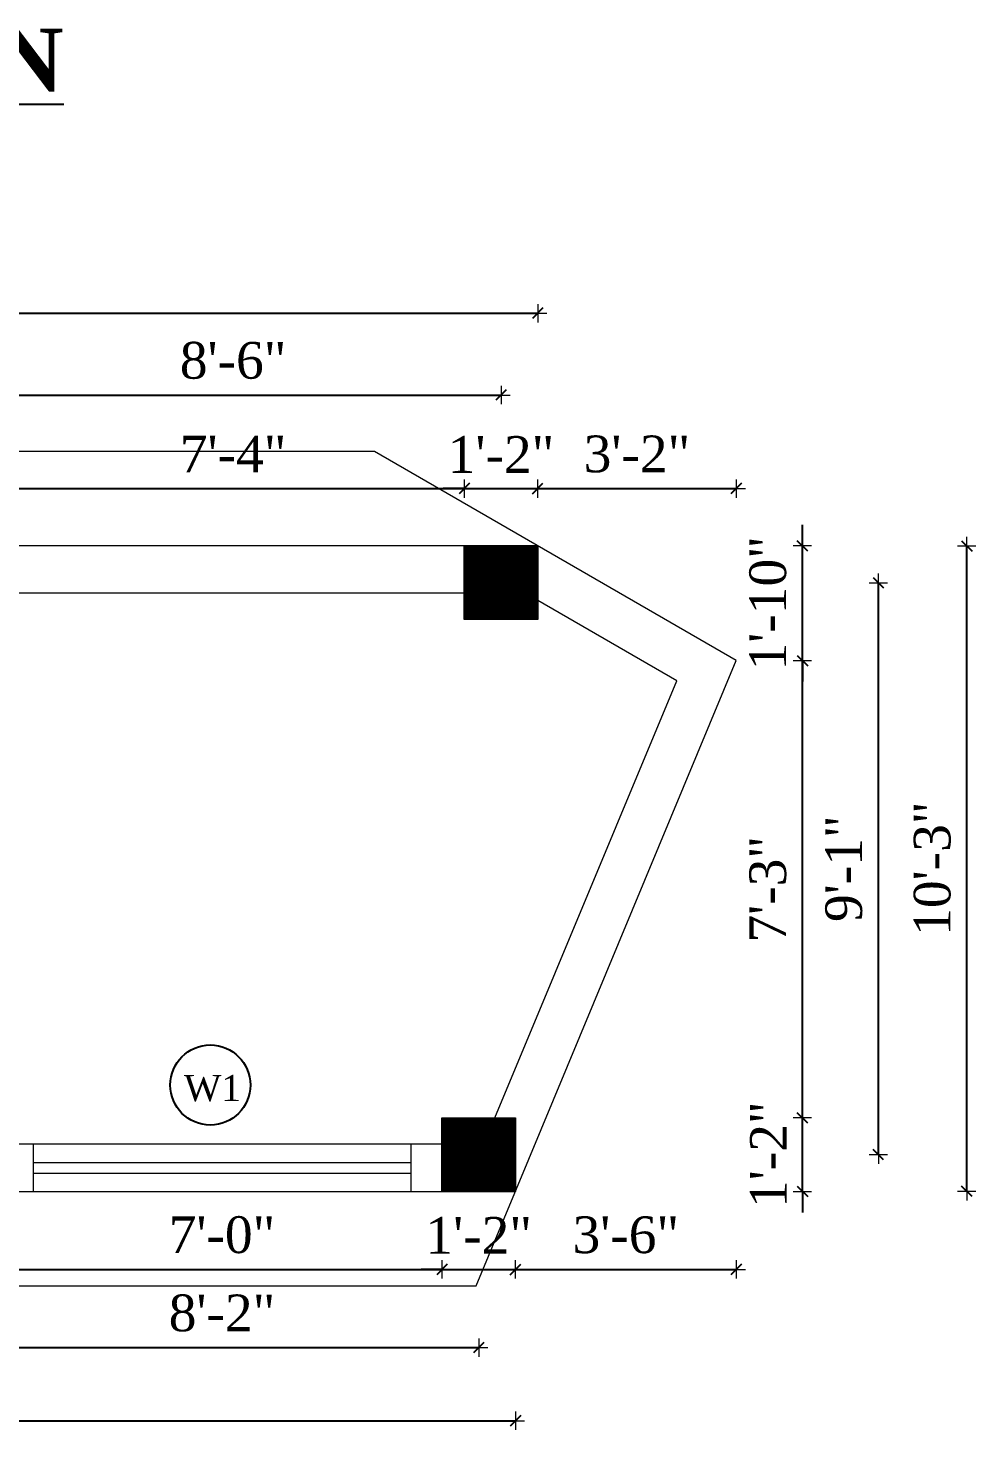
# Model space of a CAD drawing. Header units: inches. Extents: x 20273 to 41102, y -4696 to -1121.
# Drawn here: x 30463.6 to 30644.2, y -3512.9 to -3245.8 of the extents above; entities that cross this region are included whole.
import ezdxf

# ---------------------------------------------------------------- set-up
doc = ezdxf.new("R2010")
doc.units = ezdxf.units.IN
doc.header["$LTSCALE"] = 5
doc.header["$MEASUREMENT"] = 0
doc.layers.add('A-WALL', color=7, linetype='Continuous', lineweight=9)
doc.layers.add('Dimension', color=7, linetype='Continuous', lineweight=18)
doc.layers.add('dim line', color=7, linetype='Continuous', lineweight=15, true_color=0xfab2b2)
doc.layers.add('TEXT', color=6, linetype='Continuous')
doc.styles.add('ordinary', font='times.ttf')
doc.dimstyles.new('Copy of 96', dxfattribs={"dimtxt": 7, "dimasz": 4, "dimexe": 0.5, "dimexo": 0.5, "dimgap": 3, "dimtad": 1, "dimdec": 1, "dimzin": 11, "dimdsep": 46, "dimlunit": 4, "dimtxsty": 'ordinary', "dimblk": 'OBLIQUE', "dimcen": 0.09, "dimse1": 1, "dimse2": 1, "dimclrt": 6, "dimazin": 0, "dimtfac": 1, "dimtdec": 1, "dimtix": 1, "dimtmove": 2, "dimatfit": 3, "dimldrblk": 'leader', "dimfxl": 0.5, "dimfxlon": 1, "dimtolj": 1, "dimtzin": 0, "dimarcsym": 0})
pattern_1 = [(45, (4083.21402, 320.16556), (-0.08838834765, 0.08838834765), [])]

# ---------------------------------------------------------------- blocks, each defined once
blk = doc.blocks.new('oblique')
at = {"color": 0, "lineweight": -2}
blk.add_line((0.25, 0.25), (-0.25, -0.25), dxfattribs=at)
at = {"layer": 'dim line', "lineweight": 9}
for p, q in [((-0.4375, 0), (0.4375, 0)), ((0, 0.4375), (0, -0.4375))]:
    blk.add_line(p, q, dxfattribs=at)
blk = doc.blocks.new('*D371')
at = {"layer": 'A-WALL', "color": 0, "lineweight": -2, "ltscale": 5, "transparency": 16777216}
blk.add_line((30458.6, -3482.31), (30542.47, -3482.31), dxfattribs=at)
at = {"layer": 'Defpoints', "color": 0, "ltscale": 5, "transparency": 16777216}
for p in [(30458.6, -3467.44), (30542.47, -3467.44), (30542.47, -3482.31)]:
    blk.add_point(p, dxfattribs=at)
at = {"layer": 'A-WALL', "color": 0, "lineweight": -2, "ltscale": 5, "transparency": 16777216, "xscale": 4, "yscale": 4, "zscale": 4, "rotation": 180}
blk.add_blockref('oblique', (30458.6, -3482.31), dxfattribs=at)
at = {"layer": 'A-WALL', "color": 0, "lineweight": -2, "ltscale": 5, "transparency": 16777216, "xscale": 4, "yscale": 4, "zscale": 4}
blk.add_blockref('oblique', (30542.47, -3482.31), dxfattribs=at)
at = {"layer": 'A-WALL', "color": 6, "ltscale": 5, "transparency": 16777216, "insert": (30500.54, -3475.74), "char_height": 7, "attachment_point": 5, "style": 'ordinary'}
blk.add_mtext('\\A1;7\'-0"', dxfattribs=at)
blk = doc.blocks.new('_OBLIQUE')
at = {"color": 0, "linetype": 'ByBlock'}
blk.add_line((-0.5, -0.5), (0.5, 0.5), dxfattribs=at)
blk = doc.blocks.new('leader')
at = {"layer": 'Dimension'}
for p, q in [((0, -4.328), (0, 4.328)), ((-4.424, 0), (4.424, 0))]:
    blk.add_line(p, q, dxfattribs=at)
blk = doc.blocks.new('*D372')
at = {"layer": 'A-WALL', "color": 0, "lineweight": -2, "ltscale": 5, "transparency": 16777216}
for p, q in [((30542.47, -3482.31), (30538.47, -3482.31)), ((30542.47, -3482.31), (30556.47, -3482.31)), ((30556.47, -3482.31), (30560.47, -3482.31))]:
    blk.add_line(p, q, dxfattribs=at)
at = {"layer": 'Defpoints', "color": 0, "ltscale": 5, "transparency": 16777216}
for p in [(30542.47, -3467.44), (30556.47, -3467.44), (30556.47, -3482.31)]:
    blk.add_point(p, dxfattribs=at)
at = {"layer": 'A-WALL', "color": 0, "lineweight": -2, "ltscale": 5, "transparency": 16777216, "xscale": 4, "yscale": 4, "zscale": 4}
blk.add_blockref('oblique', (30542.47, -3482.31), dxfattribs=at)
at = {"layer": 'A-WALL', "color": 0, "lineweight": -2, "ltscale": 5, "transparency": 16777216, "xscale": 4, "yscale": 4, "zscale": 4, "rotation": 180}
blk.add_blockref('oblique', (30556.47, -3482.31), dxfattribs=at)
at = {"layer": 'A-WALL', "color": 6, "ltscale": 5, "transparency": 16777216, "insert": (30549.47, -3475.81), "char_height": 7, "attachment_point": 5, "style": 'ordinary'}
blk.add_mtext('\\A1;1\'-2"', dxfattribs=at)
blk = doc.blocks.new('*D379')
at = {"layer": 'A-WALL', "color": 0, "lineweight": -2, "ltscale": 5, "transparency": 16777216}
blk.add_line((30451.6, -3497.21), (30549.47, -3497.21), dxfattribs=at)
at = {"layer": 'Defpoints', "color": 0, "ltscale": 5, "transparency": 16777216}
for p in [(30451.6, -3460.44), (30549.47, -3460.44), (30549.47, -3497.21)]:
    blk.add_point(p, dxfattribs=at)
at = {"layer": 'A-WALL', "color": 0, "lineweight": -2, "ltscale": 5, "transparency": 16777216, "xscale": 4, "yscale": 4, "zscale": 4, "rotation": 180}
blk.add_blockref('oblique', (30451.6, -3497.21), dxfattribs=at)
at = {"layer": 'A-WALL', "color": 0, "lineweight": -2, "ltscale": 5, "transparency": 16777216, "xscale": 4, "yscale": 4, "zscale": 4}
blk.add_blockref('oblique', (30549.47, -3497.21), dxfattribs=at)
at = {"layer": 'A-WALL', "color": 6, "ltscale": 5, "transparency": 16777216, "insert": (30500.54, -3490.64), "char_height": 7, "attachment_point": 5, "style": 'ordinary'}
blk.add_mtext('\\A1;8\'-2"', dxfattribs=at)
blk = doc.blocks.new('*D364')
at = {"layer": 'A-WALL', "color": 0, "lineweight": -2, "ltscale": 5, "transparency": 16777216}
blk.add_line((30203.6, -3511.15), (30556.47, -3511.15), dxfattribs=at)
at = {"layer": 'Defpoints', "color": 0, "ltscale": 5, "transparency": 16777216}
for p in [(30203.6, -3467.44), (30556.47, -3467.44), (30556.47, -3511.15)]:
    blk.add_point(p, dxfattribs=at)
at = {"layer": 'A-WALL', "color": 0, "lineweight": -2, "ltscale": 5, "transparency": 16777216, "xscale": 4, "yscale": 4, "zscale": 4, "rotation": 180}
blk.add_blockref('oblique', (30203.6, -3511.15), dxfattribs=at)
at = {"layer": 'A-WALL', "color": 0, "lineweight": -2, "ltscale": 5, "transparency": 16777216, "xscale": 4, "yscale": 4, "zscale": 4}
blk.add_blockref('oblique', (30556.47, -3511.15), dxfattribs=at)
at = {"layer": 'A-WALL', "color": 6, "ltscale": 5, "transparency": 16777216, "insert": (30380.04, -3504.58), "char_height": 7, "attachment_point": 5, "style": 'ordinary'}
blk.add_mtext('\\A1;29\'-5"', dxfattribs=at)
blk = doc.blocks.new('*D387')
at = {"layer": 'A-WALL', "color": 0, "lineweight": -2, "ltscale": 5, "transparency": 16777216}
blk.add_line((30458.6, -3333.51), (30546.72, -3333.51), dxfattribs=at)
at = {"layer": 'Defpoints', "color": 0, "ltscale": 5, "transparency": 16777216}
for p in [(30546.72, -3333.51), (30458.6, -3344.45), (30546.72, -3344.45)]:
    blk.add_point(p, dxfattribs=at)
at = {"layer": 'A-WALL', "color": 0, "lineweight": -2, "ltscale": 5, "transparency": 16777216, "xscale": 4, "yscale": 4, "zscale": 4, "rotation": 180}
blk.add_blockref('oblique', (30458.6, -3333.51), dxfattribs=at)
at = {"layer": 'A-WALL', "color": 0, "lineweight": -2, "ltscale": 5, "transparency": 16777216, "xscale": 4, "yscale": 4, "zscale": 4}
blk.add_blockref('oblique', (30546.72, -3333.51), dxfattribs=at)
at = {"layer": 'A-WALL', "color": 6, "ltscale": 5, "transparency": 16777216, "insert": (30502.66, -3326.94), "char_height": 7, "attachment_point": 5, "style": 'ordinary'}
blk.add_mtext('\\A1;7\'-4"', dxfattribs=at)
blk = doc.blocks.new('*D388')
at = {"layer": 'A-WALL', "color": 0, "lineweight": -2, "ltscale": 5, "transparency": 16777216}
for p, q in [((30546.72, -3333.51), (30542.72, -3333.51)), ((30546.72, -3333.51), (30560.72, -3333.51)), ((30560.72, -3333.51), (30564.72, -3333.51))]:
    blk.add_line(p, q, dxfattribs=at)
at = {"layer": 'Defpoints', "color": 0, "ltscale": 5, "transparency": 16777216}
for p in [(30560.72, -3333.51), (30546.72, -3344.45), (30560.72, -3344.45)]:
    blk.add_point(p, dxfattribs=at)
at = {"layer": 'A-WALL', "color": 0, "lineweight": -2, "ltscale": 5, "transparency": 16777216, "xscale": 4, "yscale": 4, "zscale": 4}
blk.add_blockref('oblique', (30546.72, -3333.51), dxfattribs=at)
at = {"layer": 'A-WALL', "color": 0, "lineweight": -2, "ltscale": 5, "transparency": 16777216, "xscale": 4, "yscale": 4, "zscale": 4, "rotation": 180}
blk.add_blockref('oblique', (30560.72, -3333.51), dxfattribs=at)
at = {"layer": 'A-WALL', "color": 6, "ltscale": 5, "transparency": 16777216, "insert": (30553.72, -3327.01), "char_height": 7, "attachment_point": 5, "style": 'ordinary'}
blk.add_mtext('\\A1;1\'-2"', dxfattribs=at)
blk = doc.blocks.new('*D389')
at = {"layer": 'A-WALL', "color": 0, "lineweight": -2, "ltscale": 5, "transparency": 16777216}
blk.add_line((30560.72, -3333.51), (30598.54, -3333.51), dxfattribs=at)
at = {"layer": 'Defpoints', "color": 0, "ltscale": 5, "transparency": 16777216}
for p in [(30598.54, -3333.51), (30560.72, -3344.45), (30598.54, -3366.3)]:
    blk.add_point(p, dxfattribs=at)
at = {"layer": 'A-WALL', "color": 0, "lineweight": -2, "ltscale": 5, "transparency": 16777216, "xscale": 4, "yscale": 4, "zscale": 4, "rotation": 180}
blk.add_blockref('oblique', (30560.72, -3333.51), dxfattribs=at)
at = {"layer": 'A-WALL', "color": 0, "lineweight": -2, "ltscale": 5, "transparency": 16777216, "xscale": 4, "yscale": 4, "zscale": 4}
blk.add_blockref('oblique', (30598.54, -3333.51), dxfattribs=at)
at = {"layer": 'A-WALL', "color": 6, "ltscale": 5, "transparency": 16777216, "insert": (30579.63, -3326.95), "char_height": 7, "attachment_point": 5, "style": 'ordinary'}
blk.add_mtext('\\A1;3\'-2"', dxfattribs=at)
blk = doc.blocks.new('*D390')
at = {"layer": 'A-WALL', "color": 0, "lineweight": -2, "ltscale": 5, "transparency": 16777216}
blk.add_line((30556.47, -3482.31), (30598.54, -3482.31), dxfattribs=at)
at = {"layer": 'Defpoints', "color": 0, "ltscale": 5, "transparency": 16777216}
for p in [(30598.54, -3366.3), (30556.47, -3467.44), (30598.54, -3482.31)]:
    blk.add_point(p, dxfattribs=at)
at = {"layer": 'A-WALL', "color": 0, "lineweight": -2, "ltscale": 5, "transparency": 16777216, "xscale": 4, "yscale": 4, "zscale": 4, "rotation": 180}
blk.add_blockref('oblique', (30556.47, -3482.31), dxfattribs=at)
at = {"layer": 'A-WALL', "color": 0, "lineweight": -2, "ltscale": 5, "transparency": 16777216, "xscale": 4, "yscale": 4, "zscale": 4}
blk.add_blockref('oblique', (30598.54, -3482.31), dxfattribs=at)
at = {"layer": 'A-WALL', "color": 6, "ltscale": 5, "transparency": 16777216, "insert": (30577.51, -3475.75), "char_height": 7, "attachment_point": 5, "style": 'ordinary'}
blk.add_mtext('\\A1;3\'-6"', dxfattribs=at)
blk = doc.blocks.new('*D396')
at = {"layer": 'A-WALL', "color": 0, "lineweight": -2, "ltscale": 5, "transparency": 16777216}
blk.add_line((30451.6, -3315.68), (30553.72, -3315.68), dxfattribs=at)
at = {"layer": 'Defpoints', "color": 0, "ltscale": 5, "transparency": 16777216}
for p in [(30553.72, -3315.68), (30451.6, -3351.45), (30553.72, -3351.45)]:
    blk.add_point(p, dxfattribs=at)
at = {"layer": 'A-WALL', "color": 0, "lineweight": -2, "ltscale": 5, "transparency": 16777216, "xscale": 4, "yscale": 4, "zscale": 4, "rotation": 180}
blk.add_blockref('oblique', (30451.6, -3315.68), dxfattribs=at)
at = {"layer": 'A-WALL', "color": 0, "lineweight": -2, "ltscale": 5, "transparency": 16777216, "xscale": 4, "yscale": 4, "zscale": 4}
blk.add_blockref('oblique', (30553.72, -3315.68), dxfattribs=at)
at = {"layer": 'A-WALL', "color": 6, "ltscale": 5, "transparency": 16777216, "insert": (30502.66, -3309.12), "char_height": 7, "attachment_point": 5, "style": 'ordinary'}
blk.add_mtext('\\A1;8\'-6"', dxfattribs=at)
blk = doc.blocks.new('*D369')
at = {"layer": 'A-WALL', "color": 0, "lineweight": -2, "ltscale": 5, "transparency": 16777216}
blk.add_line((30202.56, -3300.09), (30560.72, -3300.09), dxfattribs=at)
at = {"layer": 'Defpoints', "color": 0, "ltscale": 5, "transparency": 16777216}
for p in [(30560.72, -3300.09), (30202.56, -3344.45), (30560.72, -3344.45)]:
    blk.add_point(p, dxfattribs=at)
at = {"layer": 'A-WALL', "color": 0, "lineweight": -2, "ltscale": 5, "transparency": 16777216, "xscale": 4, "yscale": 4, "zscale": 4, "rotation": 180}
blk.add_blockref('oblique', (30202.56, -3300.09), dxfattribs=at)
at = {"layer": 'A-WALL', "color": 0, "lineweight": -2, "ltscale": 5, "transparency": 16777216, "xscale": 4, "yscale": 4, "zscale": 4}
blk.add_blockref('oblique', (30560.72, -3300.09), dxfattribs=at)
at = {"layer": 'A-WALL', "color": 6, "ltscale": 5, "transparency": 16777216, "insert": (30381.64, -3293.51), "char_height": 7, "attachment_point": 5, "style": 'ordinary'}
blk.add_mtext('\\A1;29\'-10"', dxfattribs=at)
blk = doc.blocks.new('*D397')
at = {"layer": 'A-WALL', "color": 0, "lineweight": -2, "ltscale": 5, "transparency": 16777216}
for p, q in [((30611.18, -3453.44), (30611.18, -3449.44)), ((30611.18, -3467.44), (30611.18, -3453.44)), ((30611.18, -3467.44), (30611.18, -3471.44))]:
    blk.add_line(p, q, dxfattribs=at)
at = {"layer": 'Defpoints', "color": 0, "ltscale": 5, "transparency": 16777216}
for p in [(30556.47, -3453.44), (30611.18, -3453.44), (30556.47, -3467.44)]:
    blk.add_point(p, dxfattribs=at)
at = {"layer": 'A-WALL', "color": 0, "lineweight": -2, "ltscale": 5, "transparency": 16777216, "xscale": 4, "yscale": 4, "zscale": 4}
for p, rotation in [((30611.18, -3453.44), 270), ((30611.18, -3467.44), 90)]:
    blk.add_blockref('oblique', p, dxfattribs=dict(at, rotation=rotation))
at = {"layer": 'A-WALL', "color": 6, "ltscale": 5, "transparency": 16777216, "insert": (30604.68, -3460.44), "char_height": 7, "attachment_point": 5, "rotation": 90, "style": 'ordinary'}
blk.add_mtext('\\A1;1\'-2"', dxfattribs=at)
blk = doc.blocks.new('*D383')
at = {"layer": 'A-WALL', "color": 0, "lineweight": -2, "ltscale": 5, "transparency": 16777216}
blk.add_line((30611.18, -3453.44), (30611.18, -3366.3), dxfattribs=at)
at = {"layer": 'Defpoints', "color": 0, "ltscale": 5, "transparency": 16777216}
for p in [(30598.54, -3366.3), (30611.18, -3366.3), (30556.47, -3453.44)]:
    blk.add_point(p, dxfattribs=at)
at = {"layer": 'A-WALL', "color": 0, "lineweight": -2, "ltscale": 5, "transparency": 16777216, "xscale": 4, "yscale": 4, "zscale": 4}
for p, rotation in [((30611.18, -3366.3), 90), ((30611.18, -3453.44), 270)]:
    blk.add_blockref('oblique', p, dxfattribs=dict(at, rotation=rotation))
at = {"layer": 'A-WALL', "color": 6, "ltscale": 5, "transparency": 16777216, "insert": (30604.6, -3409.87), "char_height": 7, "attachment_point": 5, "rotation": 90, "style": 'ordinary'}
blk.add_mtext('\\A1;7\'-3"', dxfattribs=at)
blk = doc.blocks.new('*D384')
at = {"layer": 'A-WALL', "color": 0, "lineweight": -2, "ltscale": 5, "transparency": 16777216}
for p, q in [((30611.18, -3344.45), (30611.18, -3340.45)), ((30611.18, -3366.3), (30611.18, -3344.45)), ((30611.18, -3366.3), (30611.18, -3370.3))]:
    blk.add_line(p, q, dxfattribs=at)
at = {"layer": 'Defpoints', "color": 0, "ltscale": 5, "transparency": 16777216}
for p in [(30560.72, -3344.45), (30611.18, -3344.45), (30598.54, -3366.3)]:
    blk.add_point(p, dxfattribs=at)
at = {"layer": 'A-WALL', "color": 0, "lineweight": -2, "ltscale": 5, "transparency": 16777216, "xscale": 4, "yscale": 4, "zscale": 4}
for p, rotation in [((30611.18, -3344.45), 270), ((30611.18, -3366.3), 90)]:
    blk.add_blockref('oblique', p, dxfattribs=dict(at, rotation=rotation))
at = {"layer": 'A-WALL', "color": 6, "ltscale": 5, "transparency": 16777216, "insert": (30604.61, -3355.37), "char_height": 7, "attachment_point": 5, "rotation": 90, "style": 'ordinary'}
blk.add_mtext('\\A1;1\'-10"', dxfattribs=at)
blk = doc.blocks.new('*D367')
at = {"layer": 'A-WALL', "color": 0, "lineweight": -2, "ltscale": 5, "transparency": 16777216}
blk.add_line((30625.64, -3460.44), (30625.64, -3351.45), dxfattribs=at)
at = {"layer": 'Defpoints', "color": 0, "ltscale": 5, "transparency": 16777216}
for p in [(30553.72, -3351.45), (30625.64, -3351.45), (30549.47, -3460.44)]:
    blk.add_point(p, dxfattribs=at)
at = {"layer": 'A-WALL', "color": 0, "lineweight": -2, "ltscale": 5, "transparency": 16777216, "xscale": 4, "yscale": 4, "zscale": 4}
for p, rotation in [((30625.64, -3351.45), 90), ((30625.64, -3460.44), 270)]:
    blk.add_blockref('oblique', p, dxfattribs=dict(at, rotation=rotation))
at = {"layer": 'A-WALL', "color": 6, "ltscale": 5, "transparency": 16777216, "insert": (30619.07, -3405.94), "char_height": 7, "attachment_point": 5, "rotation": 90, "style": 'ordinary'}
blk.add_mtext('\\A1;9\'-1"', dxfattribs=at)
blk = doc.blocks.new('*D368')
at = {"layer": 'A-WALL', "color": 0, "lineweight": -2, "ltscale": 5, "transparency": 16777216}
blk.add_line((30642.5, -3467.44), (30642.5, -3344.45), dxfattribs=at)
at = {"layer": 'Defpoints', "color": 0, "ltscale": 5, "transparency": 16777216}
for p in [(30560.72, -3344.45), (30642.5, -3344.45), (30556.47, -3467.44)]:
    blk.add_point(p, dxfattribs=at)
at = {"layer": 'A-WALL', "color": 0, "lineweight": -2, "ltscale": 5, "transparency": 16777216, "xscale": 4, "yscale": 4, "zscale": 4}
for p, rotation in [((30642.5, -3344.45), 90), ((30642.5, -3467.44), 270)]:
    blk.add_blockref('oblique', p, dxfattribs=dict(at, rotation=rotation))
at = {"layer": 'A-WALL', "color": 6, "ltscale": 5, "transparency": 16777216, "insert": (30635.94, -3405.94), "char_height": 7, "attachment_point": 5, "rotation": 90, "style": 'ordinary'}
blk.add_mtext('\\A1;10\'-3"', dxfattribs=at)

msp = doc.modelspace()

# ---------------------------------------------------------------- hatches: boundary and pattern name
at = {"layer": 'A-WALL', "ltscale": 5}
h = msp.add_hatch(dxfattribs=at)
h.set_pattern_fill('ANSI31', color=256)
h.set_pattern_definition(pattern_1)
h.paths.add_polyline_path([(30560.72, -3344.45), (30546.72, -3344.45), (30546.72, -3358.45), (30560.72, -3358.45)])
h = msp.add_hatch(dxfattribs=at)
h.set_pattern_fill('ANSI31', color=256)
h.set_pattern_definition(pattern_1)
h.paths.add_polyline_path([(30556.47, -3453.44), (30542.47, -3453.44), (30542.47, -3467.44), (30556.47, -3467.44)])

# ---------------------------------------------------------------- linework, layer by layer
for p, q in [((30529.58, -3326.45), (30202.41, -3326.45)), ((30598.54, -3366.3), (30529.58, -3326.45)), ((30560.72, -3344.45), (30202.56, -3344.45)), ((30546.72, -3353.45), (30458.6, -3353.45)), ((30587.2, -3370.14), (30560.72, -3354.84)), ((30548.98, -3485.44), (30598.54, -3366.3)), ((30552.55, -3453.44), (30587.2, -3370.14)), ((30542.47, -3458.44), (30458.6, -3458.44)), ((30464.54, -3458.44), (30464.54, -3467.44)), ((30536.54, -3458.44), (30536.54, -3467.44)), ((30464.54, -3461.94), (30536.54, -3461.94)), ((30464.54, -3463.94), (30536.54, -3463.94)), ((30203.6, -3467.44), (30556.47, -3467.44)), ((30203.76, -3485.44), (30548.98, -3485.44))]:
    msp.add_line(p, q, dxfattribs=at)
for points in [[(30546.72, -3344.45), (30560.72, -3344.45), (30560.72, -3358.45), (30546.72, -3358.45)], [(30542.47, -3453.44), (30556.47, -3453.44), (30556.47, -3467.44), (30542.47, -3467.44)]]:
    msp.add_lwpolyline(points, close=True, dxfattribs=at)
at = {"layer": 'TEXT'}
msp.add_circle((30498.31, -3447.17), 7.64, dxfattribs=at)

# ---------------------------------------------------------------- texts
at = {"layer": 'TEXT', "style": 'ordinary'}
msp.add_text('W1', height=5, rotation=0.0004, dxfattribs=at).set_placement((30493.28, -3450.24))
at = {"layer": 'TEXT', "insert": (30371.17, -3258.06), "char_height": 12, "width": 219.8151, "attachment_point": 8, "rotation": 359.9996, "style": 'ordinary'}
msp.add_mtext('{\\fTimes New Roman|b1|i0|c0|p18;\\LSECOND FLOOR PLAN}', dxfattribs=at)

# ---------------------------------------------------------------- dimensions: what is measured, and where the dimension line sits
at = {"layer": 'A-WALL', "ltscale": 5}
for base, p1, p2, picture, middle in [((30560.72, -3300.09), (30202.56, -3344.45), (30560.72, -3344.45), '*D369', (30381.64, -3293.51)), ((30553.72, -3315.68), (30451.6, -3351.45), (30553.72, -3351.45), '*D396', (30502.66, -3309.12)), ((30546.72, -3333.51), (30458.6, -3344.45), (30546.72, -3344.45), '*D387', (30502.66, -3326.94)), ((30560.72, -3333.51), (30546.72, -3344.45), (30560.72, -3344.45), '*D388', (30553.72, -3327.01)), ((30598.54, -3333.51), (30560.72, -3344.45), (30598.54, -3366.3), '*D389', (30579.63, -3326.95)), ((30598.54, -3482.31), (30556.47, -3467.44), (30598.54, -3366.3), '*D390', (30577.51, -3475.75)), ((30549.47, -3497.21), (30451.6, -3460.44), (30549.47, -3460.44), '*D379', (30500.54, -3490.64)), ((30556.47, -3511.15), (30203.6, -3467.44), (30556.47, -3467.44), '*D364', (30380.04, -3504.58)), ((30542.47, -3482.31), (30458.6, -3467.44), (30542.47, -3467.44), '*D371', (30500.54, -3475.74)), ((30556.47, -3482.31), (30542.47, -3467.44), (30556.47, -3467.44), '*D372', (30549.47, -3475.81))]:
    dim = msp.add_linear_dim(base=base, p1=p1, p2=p2, dimstyle='Copy of 96', override={"dimdec": 0, "dimblk": 'oblique', "dimtdec": 0, "dimarcsym": 1}, dxfattribs=at)
    dim.commit()
    dim.dimension.update_dxf_attribs({"geometry": picture, "text_midpoint": middle})
for base, p1, p2, picture, middle in [((30611.18, -3344.45), (30598.54, -3366.3), (30560.72, -3344.45), '*D384', (30604.61, -3355.37)), ((30642.5, -3344.45), (30556.47, -3467.44), (30560.72, -3344.45), '*D368', (30635.94, -3405.94)), ((30625.64, -3351.45), (30549.47, -3460.44), (30553.72, -3351.45), '*D367', (30619.07, -3405.94)), ((30611.18, -3366.3), (30556.47, -3453.44), (30598.54, -3366.3), '*D383', (30604.6, -3409.87)), ((30611.18, -3453.44), (30556.47, -3467.44), (30556.47, -3453.44), '*D397', (30604.68, -3460.44))]:
    dim = msp.add_linear_dim(base=base, p1=p1, p2=p2, angle=90, dimstyle='Copy of 96', override={"dimdec": 0, "dimblk": 'oblique', "dimtdec": 0, "dimarcsym": 1}, dxfattribs=at)
    dim.commit()
    dim.dimension.update_dxf_attribs({"geometry": picture, "text_midpoint": middle})

doc.saveas('drawing.dxf')
